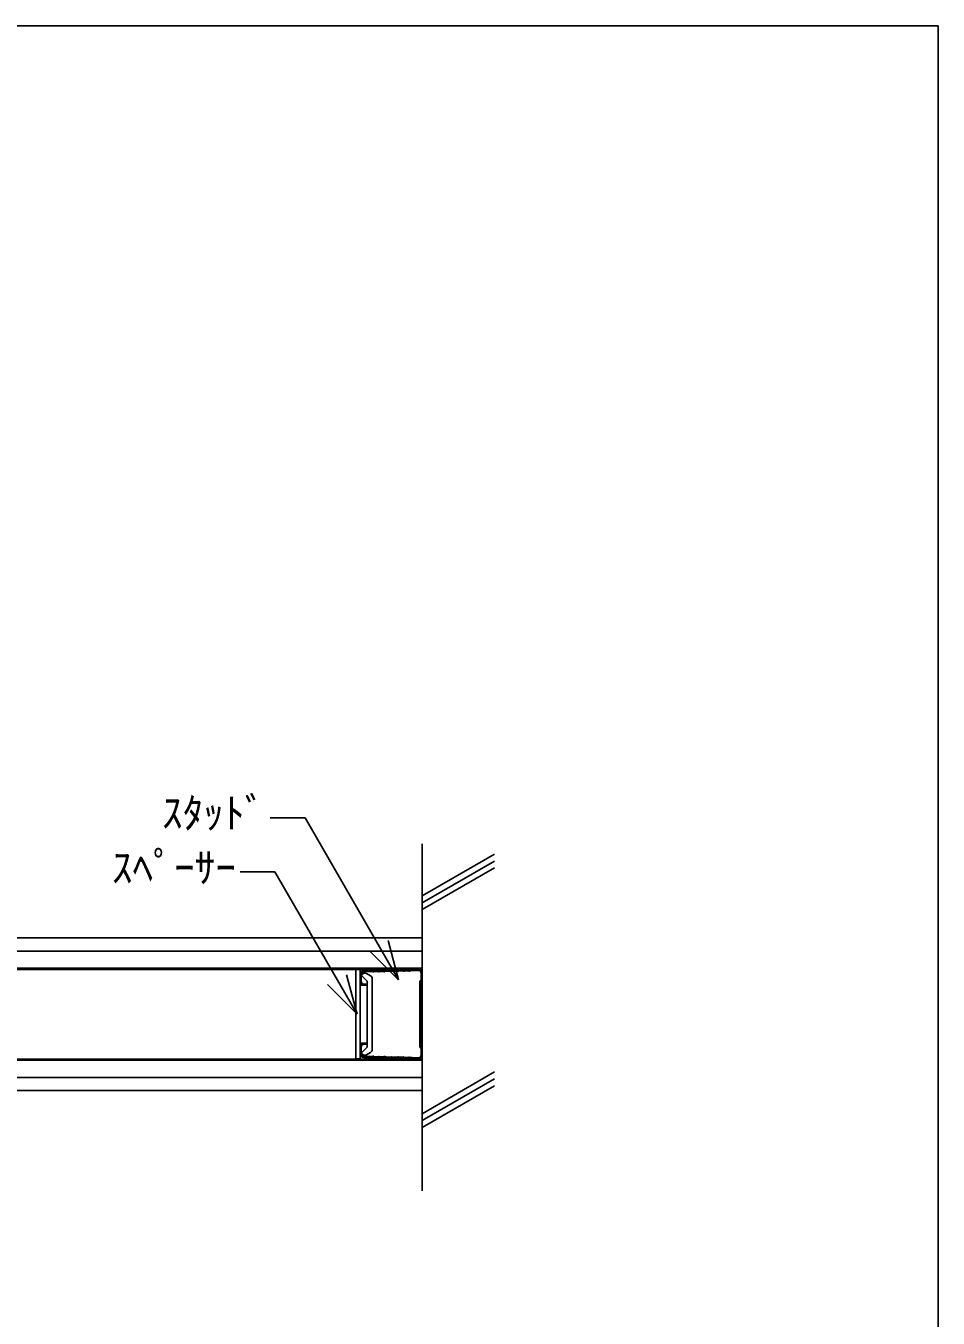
# Model space of a CAD drawing. Units: millimetres, scale not verified. Extents: x -1375 to 1375, y -973 to 950.
# Drawn here: x 713 to 1375, y 14 to 950 of the extents above; entities that cross this region are included whole.
import ezdxf
from ezdxf.enums import TextEntityAlignment as Align

# ---------------------------------------------------------------- set-up
doc = ezdxf.new("R2010")
doc.units = ezdxf.units.MM
doc.header["$LTSCALE"] = 10
for name, color, linetype in [('1-1_中線', 7, 'Continuous'), ('1-2_太線１', 2, 'Continuous'), ('1-3_太線２', 3, 'Continuous'), ('1-4_細線', 4, 'Continuous'), ('1-6_文字', 4, 'Continuous'), ('1-9_ハッチ', 4, 'Continuous'), ('F-3_太線２', 7, 'Continuous')]:
    doc.layers.add(name, color=color, linetype=linetype)
doc.styles.add('ＭＳ ゴシック', font='')
doc.styles.get('ＭＳ ゴシック').set_extended_font_data('MS Gothic')

msp = doc.modelspace()

# ---------------------------------------------------------------- linework, layer by layer
at = {"layer": '1-1_中線'}
for p, q in [((247.79, 267.19), (1000.76, 267.19)), ((247.79, 266.39), (1000.76, 266.39)), ((1000.76, 267.19), (1000.76, 266.39)), ((1000.76, 200.59), (1000.76, 266.73)), ((247.79, 201.39), (1000.76, 201.39)), ((247.79, 200.59), (1000.76, 200.59))]:
    msp.add_line(p, q, dxfattribs=at)
at = {"layer": '1-2_太線１'}
for p, q in [((1000.76, 105.72), (1000.76, 357.51)), ((955.77, 262.78), (955.77, 257.68)), ((956.57, 262.78), (956.57, 257.68)), ((958.41, 265.48), (963.27, 265.59)), ((958.42, 264.68), (963.28, 264.79)), ((963.16, 264.8), (964.99, 264.56)), ((963.27, 265.59), (965.1, 265.35)), ((965.46, 265.36), (967.08, 265.67)), ((965.61, 264.57), (967.23, 264.88)), ((967.34, 264.88), (968.97, 264.65)), ((967.46, 265.67), (969.09, 265.44)), ((969.46, 265.45), (971.08, 265.76)), ((969.61, 264.67), (971.23, 264.97)), ((971.34, 264.97), (972.97, 264.74)), ((971.45, 265.77), (973.08, 265.54)), ((973.46, 265.54), (975.08, 265.85)), ((973.61, 264.76), (975.23, 265.06)), ((975.32, 265.07), (978.09, 264.85)), ((975.38, 265.87), (978.15, 265.64)), ((981.14, 266), (978.39, 265.65)), ((981.25, 265.21), (978.49, 264.85)), ((982.97, 264.97), (981.34, 265.21)), ((983.08, 265.77), (981.45, 266)), ((985.08, 266.08), (983.46, 265.77)), ((985.22, 265.29), (983.61, 264.99)), ((986.97, 265.07), (985.34, 265.3)), ((987.08, 265.86), (985.45, 266.09)), ((989.07, 266.17), (987.46, 265.87)), ((989.22, 265.39), (987.61, 265.08)), ((990.97, 265.16), (989.34, 265.39)), ((991.08, 265.95), (989.45, 266.18)), ((993.26, 266.28), (991.45, 265.96)), ((993.34, 265.49), (991.59, 265.17)), ((993.26, 266.28), (997.99, 266.39)), ((993.34, 265.49), (998.01, 265.59)), ((1000.76, 263.69), (1000.76, 258.46)), ((958.51, 255.78), (960.75, 255.83)), ((958.53, 254.98), (960.77, 255.03)), ((960.75, 255.83), (960.77, 255.03)), ((998.96, 257.79), (998.96, 233.96)), ((1000.76, 258.46), (999.76, 257.46)), ((999.76, 257.46), (999.76, 233.96)), ((998.96, 210.13), (998.96, 233.96)), ((999.76, 210.46), (999.76, 233.96)), ((955.77, 205.13), (955.77, 210.23)), ((956.57, 205.13), (956.57, 210.23)), ((958.51, 212.13), (960.75, 212.08)), ((958.53, 212.93), (960.77, 212.88)), ((960.75, 212.08), (960.77, 212.88)), ((1000.76, 209.46), (999.76, 210.46)), ((958.41, 202.43), (963.27, 202.32)), ((958.42, 203.23), (963.28, 203.12)), ((963.16, 203.11), (964.99, 203.36)), ((963.27, 202.32), (965.1, 202.57)), ((965.46, 202.56), (967.08, 202.25)), ((965.61, 203.34), (967.23, 203.04)), ((967.34, 203.03), (968.97, 203.26)), ((967.46, 202.24), (969.09, 202.47)), ((969.46, 202.46), (971.08, 202.16)), ((969.61, 203.25), (971.23, 202.94)), ((971.34, 202.94), (972.97, 203.17)), ((971.45, 202.15), (973.08, 202.38)), ((973.46, 202.37), (975.08, 202.06)), ((973.61, 203.16), (975.23, 202.85)), ((975.32, 202.85), (978.09, 203.07)), ((975.38, 202.05), (978.15, 202.27)), ((981.14, 201.92), (978.39, 202.27)), ((981.25, 202.71), (978.49, 203.06)), ((982.97, 202.94), (981.34, 202.71)), ((983.08, 202.15), (981.45, 201.92)), ((985.08, 201.83), (983.46, 202.14)), ((985.22, 202.62), (983.61, 202.93)), ((986.97, 202.85), (985.34, 202.62)), ((987.08, 202.06), (985.45, 201.83)), ((989.07, 201.74), (987.46, 202.05)), ((989.22, 202.53), (987.61, 202.83)), ((990.97, 202.76), (989.34, 202.53)), ((991.08, 201.97), (989.45, 201.73)), ((993.26, 201.63), (991.45, 201.96)), ((993.34, 202.43), (991.59, 202.75)), ((993.26, 201.63), (997.99, 201.52)), ((993.34, 202.43), (998.01, 202.32))]:
    msp.add_line(p, q, dxfattribs=at)
for points in [[(999.96, 263.69), (999.96, 258.79), (998.96, 257.79)], [(999.96, 204.22), (999.96, 209.13), (998.96, 210.13)], [(1000.76, 204.22), (1000.76, 204.57), (1000.76, 209.46)]]:
    msp.add_lwpolyline(points, dxfattribs=at)
for centre, radius, start, end in [((958.47, 262.78), 2.7, 91.31999, 180), ((958.47, 262.78), 1.9, 91.31999, 180), ((965.25, 266.49), 1.95, 262.40431, 271.31999), ((965.25, 266.49), 1.15, 262.40431, 271.31999), ((965.25, 266.49), 1.15, 271.31999, 280.72708), ((965.25, 266.49), 1.95, 271.31999, 280.72708), ((967.29, 264.54), 1.15, 91.31999, 100.72708), ((967.29, 264.54), 0.35, 91.31999, 100.72708), ((967.29, 264.54), 1.15, 81.9129, 91.31999), ((967.29, 264.54), 0.35, 81.9129, 91.31999), ((969.25, 266.58), 1.95, 261.9129, 271.31999), ((969.25, 266.58), 1.15, 261.9129, 271.31999), ((969.25, 266.58), 1.15, 271.31999, 280.72708), ((969.25, 266.58), 1.95, 271.31999, 280.72708), ((971.29, 264.63), 1.15, 91.31999, 100.72708), ((971.29, 264.63), 0.35, 91.31999, 100.72708), ((971.29, 264.63), 1.15, 81.9129, 91.31999), ((971.29, 264.63), 0.35, 81.9129, 91.31999), ((973.25, 266.67), 1.95, 261.9129, 271.31999), ((973.25, 266.67), 1.15, 261.9129, 271.31999), ((973.25, 266.67), 1.15, 271.31999, 280.72708), ((973.25, 266.67), 1.95, 271.31999, 280.72708), ((975.29, 264.72), 1.15, 91.31999, 100.72708), ((975.29, 264.72), 0.35, 91.31999, 100.72708), ((975.29, 264.72), 1.15, 81.9129, 91.31999), ((975.29, 264.72), 0.35, 81.9129, 91.31999), ((978.24, 266.79), 1.95, 265.37427, 271.31999), ((978.24, 266.79), 1.15, 265.37427, 271.31999), ((978.24, 266.79), 1.15, 271.31998, 277.26572), ((978.24, 266.79), 1.95, 271.31998, 277.26572), ((981.29, 264.86), 1.15, 91.31998, 100.72707), ((981.29, 264.86), 0.35, 91.31998, 100.72707), ((981.29, 264.86), 1.15, 81.91289, 91.31998), ((981.29, 264.86), 0.35, 81.91289, 91.31998), ((983.24, 266.9), 1.95, 261.91289, 271.31998), ((983.24, 266.9), 1.15, 261.91289, 271.31998), ((983.24, 266.9), 1.15, 271.31998, 280.72707), ((983.24, 266.9), 1.95, 271.31998, 280.72707), ((985.29, 264.95), 1.15, 91.31998, 100.72707), ((985.29, 264.95), 0.35, 91.31998, 100.72707), ((985.29, 264.95), 1.15, 81.91289, 91.31998), ((985.29, 264.95), 0.35, 81.91289, 91.31998), ((987.24, 267), 1.95, 261.91289, 271.31998), ((987.24, 267), 1.15, 261.91289, 271.31998), ((987.24, 267), 1.15, 271.31998, 280.72707), ((987.24, 267), 1.95, 271.31998, 280.72707), ((989.29, 265.04), 1.15, 91.31998, 100.72707), ((989.29, 265.04), 0.35, 91.31998, 100.72707), ((989.29, 265.04), 1.15, 81.91289, 91.31998), ((989.29, 265.04), 0.35, 81.91289, 91.31998), ((991.24, 267.09), 1.95, 261.91289, 271.31998), ((991.24, 267.09), 1.15, 261.91289, 271.31998), ((991.24, 267.09), 1.15, 271.31998, 280.23567), ((991.24, 267.09), 1.95, 271.31998, 280.23567), ((998.06, 263.69), 2.7, 359.99998, 91.31999), ((998.06, 263.69), 1.9, 359.99998, 91.31999), ((958.47, 257.68), 2.7, 180, 271.31999), ((958.47, 257.68), 1.9, 180, 271.31999), ((958.47, 210.23), 2.7, 88.67999, 180), ((958.47, 210.23), 1.9, 88.67999, 180), ((958.47, 205.13), 2.7, 180, 268.67999), ((958.47, 205.13), 1.9, 180, 268.67999), ((965.25, 201.43), 1.95, 88.67999, 97.59567), ((965.25, 201.43), 1.15, 88.67999, 97.59567), ((965.25, 201.43), 1.15, 79.2729, 88.67999), ((965.25, 201.43), 1.95, 79.2729, 88.67999), ((967.29, 203.38), 1.15, 259.2729, 268.67999), ((967.29, 203.38), 0.35, 259.2729, 268.67999), ((967.29, 203.38), 1.15, 268.67999, 278.08708), ((967.29, 203.38), 0.35, 268.67999, 278.08708), ((969.25, 201.33), 1.95, 88.67999, 98.08708), ((969.25, 201.33), 1.15, 88.67999, 98.08708), ((969.25, 201.33), 1.15, 79.2729, 88.67999), ((969.25, 201.33), 1.95, 79.2729, 88.67999), ((971.29, 203.29), 1.15, 259.2729, 268.67999), ((971.29, 203.29), 0.35, 259.2729, 268.67999), ((971.29, 203.29), 1.15, 268.67999, 278.08708), ((971.29, 203.29), 0.35, 268.67999, 278.08708), ((973.25, 201.24), 1.95, 88.67999, 98.08708), ((973.25, 201.24), 1.15, 88.67999, 98.08708), ((973.25, 201.24), 1.15, 79.2729, 88.67999), ((973.25, 201.24), 1.95, 79.2729, 88.67999), ((975.29, 203.19), 1.15, 259.2729, 268.67999), ((975.29, 203.19), 0.35, 259.2729, 268.67999), ((975.29, 203.19), 1.15, 268.67999, 278.08708), ((975.29, 203.19), 0.35, 268.67999, 278.08708), ((978.24, 201.13), 1.95, 88.67999, 94.62572), ((978.24, 201.13), 1.15, 88.67999, 94.62572), ((978.24, 201.13), 1.15, 82.73425, 88.67998), ((978.24, 201.13), 1.95, 82.73425, 88.67998), ((981.29, 203.06), 1.15, 259.27289, 268.67998), ((981.29, 203.06), 0.35, 259.27289, 268.67998), ((981.29, 203.06), 1.15, 268.67998, 278.08707), ((981.29, 203.06), 0.35, 268.67998, 278.08707), ((983.24, 201.01), 1.95, 88.67998, 98.08707), ((983.24, 201.01), 1.15, 88.67998, 98.08707), ((983.24, 201.01), 1.15, 79.27289, 88.67998), ((983.24, 201.01), 1.95, 79.27289, 88.67998), ((985.29, 202.96), 1.15, 259.27289, 268.67998), ((985.29, 202.96), 0.35, 259.27289, 268.67998), ((985.29, 202.96), 1.15, 268.67998, 278.08707), ((985.29, 202.96), 0.35, 268.67998, 278.08707), ((987.24, 200.92), 1.95, 88.67998, 98.08707), ((987.24, 200.92), 1.15, 88.67998, 98.08707), ((987.24, 200.92), 1.15, 79.27289, 88.67998), ((987.24, 200.92), 1.95, 79.27289, 88.67998), ((989.29, 202.87), 1.15, 259.27289, 268.67998), ((989.29, 202.87), 0.35, 259.27289, 268.67998), ((989.29, 202.87), 1.15, 268.67998, 278.08707), ((989.29, 202.87), 0.35, 268.67998, 278.08707), ((991.24, 200.83), 1.95, 88.67998, 98.08707), ((991.24, 200.83), 1.15, 88.67998, 98.08707), ((991.24, 200.83), 1.15, 79.7643, 88.67998), ((991.24, 200.83), 1.95, 79.7643, 88.67998), ((998.06, 204.22), 2.7, 268.67999, 0), ((998.06, 204.22), 1.9, 268.67999, 0)]:
    msp.add_arc(centre, radius, start, end, dxfattribs=at)
at = {"layer": '1-3_太線２'}
for p, q in [((578.08, 289.19), (1000.76, 289.19)), ((1000.76, 289.19), (1000.76, 267.19)), ((1000.76, 279.69), (247.79, 279.69)), ((247.79, 188.09), (1000.76, 188.09)), ((578.08, 178.59), (1000.76, 178.59))]:
    msp.add_line(p, q, dxfattribs=at)
msp.add_lwpolyline([(1000.76, 178.59), (1000.76, 188.09), (1000.76, 200.59)], dxfattribs=at)
at = {"layer": '1-4_細線'}
for p, q in [((1000.76, 319.7), (1053.12, 349.93)), ((1000.76, 314.7), (1053.12, 344.93)), ((1000.76, 309.7), (1053.12, 339.93)), ((1000.76, 161.76), (1053.12, 191.99)), ((1000.76, 156.76), (1053.12, 186.99)), ((1000.76, 151.76), (1053.12, 181.99))]:
    msp.add_line(p, q, dxfattribs=at)
at = {"layer": '1-6_文字'}
for p, q in [((915.78, 376.22), (890.44, 376.22)), ((983.63, 258.7), (915.78, 376.22)), ((893.98, 337.18), (868.64, 337.18)), ((953.54, 234.02), (893.98, 337.18)), ((983.63, 258.7), (975.99, 287.21)), ((983.63, 258.7), (962.15, 280.19)), ((953.54, 234.02), (945.9, 262.53)), ((953.54, 234.02), (932.06, 255.51))]:
    msp.add_line(p, q, dxfattribs=at)
at = {"layer": '1-9_ハッチ'}
for p, q in [((955.76, 266.39), (952.53, 266.39)), ((952.53, 201.52), (952.53, 266.39)), ((955.76, 201.52), (955.76, 266.39)), ((956.93, 262.49), (956.63, 261.96)), ((963.17, 261.78), (960.35, 263.41)), ((960.77, 255.03), (955.76, 255.03)), ((956.63, 261.96), (960.77, 257.83)), ((960.77, 254.97), (960.77, 257.83)), ((960.77, 233.96), (960.77, 254.97)), ((964.42, 259.62), (964.42, 233.96)), ((960.77, 233.96), (960.77, 212.94)), ((964.42, 208.3), (964.42, 233.96)), ((960.77, 212.88), (955.76, 212.88)), ((956.63, 205.95), (960.77, 210.09)), ((960.77, 212.94), (960.77, 210.09)), ((955.76, 201.52), (952.53, 201.52)), ((956.93, 205.42), (956.63, 205.95)), ((963.17, 206.13), (960.35, 204.51))]:
    msp.add_line(p, q, dxfattribs=at)
for centre, start, end in [((959.1, 261.24), 60, 150), ((961.92, 259.62), 0, 60), ((961.92, 208.3), 300, 0), ((959.1, 206.67), 210, 300)]:
    msp.add_arc(centre, 2.5, start, end, dxfattribs=at)
at = {"layer": 'F-3_太線２', "color": 3}
for p, q in [((-1375.33, 950.5), (1374.67, 950.5)), ((1374.67, 950.5), (1374.67, -949.5))]:
    msp.add_line(p, q, dxfattribs=at)

# ---------------------------------------------------------------- texts
at = {"layer": '1-6_文字', "style": 'ＭＳ ゴシック'}
for s, p in [('ｽﾀｯﾄﾞ', (812.05, 362.26)), ('ｽﾍﾟｰｻｰ', (775.74, 322.6))]:
    msp.add_text(s, height=21.99, dxfattribs=at).set_placement(p, align=Align.BOTTOM_LEFT)

doc.saveas('drawing.dxf')
